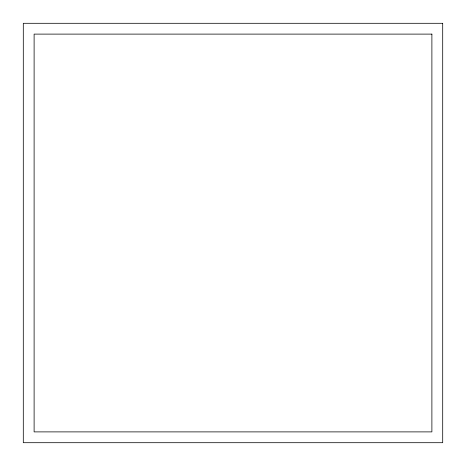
<?xml version="1.0" encoding="UTF-8"?>
<svg xmlns="http://www.w3.org/2000/svg" width="466" height="466" viewBox="0 0 466 466"><rect width="100%" height="100%" fill="white"/><g stroke="black" fill="none" stroke-linecap="round" stroke-linejoin="round"><path stroke-width="0.7" d="M442.7 23.3L23.3 23.3L23.3 442.7L442.7 442.7L442.7 23.3M431.889 34.111L34.111 34.111L34.111 431.889L431.889 431.889L431.889 34.111"/></g></svg>
